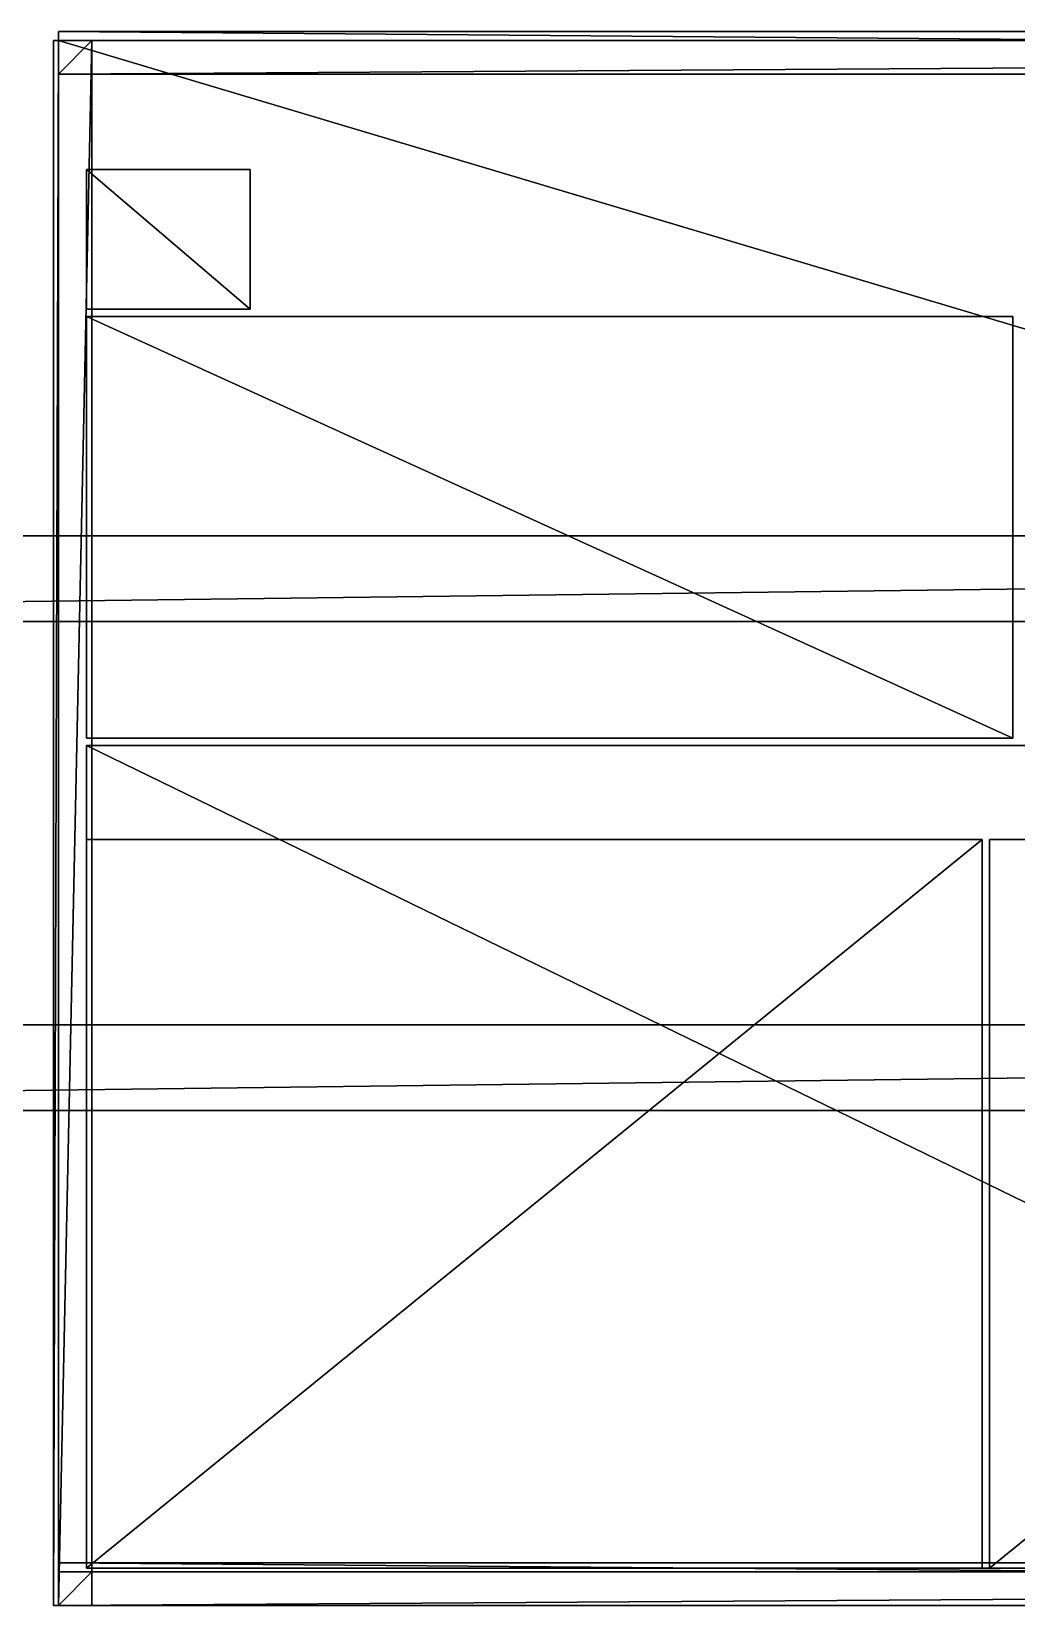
# Model space of a CAD drawing. Header units: millimetres. Extents: x -2700 to 8540, y -1280 to 1295.
# Drawn here: x -84 to 1528, y -1280 to 1295 of the extents above; entities that cross this region are included whole.
import ezdxf

# ---------------------------------------------------------------- set-up
doc = ezdxf.new("R2010")
doc.units = ezdxf.units.MM

msp = doc.modelspace()

# ---------------------------------------------------------------- linework, layer by layer
at = {"layer": 'CAD_75LAB'}
for points in [[(-40, 1225, 1250), (-40, 1295, 1180), (-40, 1225, 1180)], [(-40, 1225, 1250), (-40, 1295, 1250), (-40, 1295, 1180)], [(8540, 1295, 1180), (-40, 1295, 1180), (-40, 1295, 1250)], [(8540, 1295, 1250), (8540, 1295, 1180), (-40, 1295, 1250)], [(8540, 1225, 1180), (-40, 1225, 1180), (-40, 1295, 1180)], [(8540, 1295, 1180), (8540, 1225, 1180), (-40, 1295, 1180)], [(8540, 1225, 1250), (-40, 1295, 1250), (-40, 1225, 1250)], [(8540, 1295, 1250), (-40, 1295, 1250), (8540, 1225, 1250)], [(-48, -1280, 3720), (-48, 1280, 1180), (-48, -1280, 1180)], [(-48, -1280, 3720), (-48, 1280, 3720), (-48, 1280, 1180)], [(-40, 1280, 3720), (-40, 1280, 1180), (-48, 1280, 1180)], [(-40, 1280, 3720), (-48, 1280, 1180), (-48, 1280, 3720)], [(-40, 1280, 1180), (-48, -1280, 1180), (-48, 1280, 1180)], [(-40, 1280, 1180), (-40, -1280, 1180), (-48, -1280, 1180)], [(-40, 1280, 3720), (-48, 1280, 3720), (-48, -1280, 3720)], [(-40, 1280, 3720), (-48, -1280, 3720), (-40, -1280, 3720)], [(-40, -1280, 1180), (-40, 1280, 1090), (-40, -1280, 1090)], [(-40, -1280, 1180), (-40, 1280, 1180), (-40, 1280, 1090)], [(8540, 1280, 1090), (-40, 1280, 1090), (-40, 1280, 1180)], [(8540, 1280, 1180), (8540, 1280, 1090), (-40, 1280, 1180)], [(8540, -1280, 1090), (-40, -1280, 1090), (-40, 1280, 1090)], [(8540, 1280, 1090), (8540, -1280, 1090), (-40, 1280, 1090)], [(8540, -1280, 1180), (-40, 1280, 1180), (-40, -1280, 1180)], [(8540, 1280, 1180), (-40, 1280, 1180), (8540, -1280, 1180)], [(-40, 1280, 3720), (-40, 1280, 1180), (-40, 1225, 1180)], [(-40, 1225, 3720), (-40, 1280, 3720), (-40, 1225, 1180)], [(-40, 1280, 3720), (15, 1280, 1180), (-40, 1280, 1180)], [(15, 1280, 3720), (15, 1280, 1180), (-40, 1280, 3720)], [(15, 1280, 1180), (-40, 1225, 1180), (-40, 1280, 1180)], [(15, 1280, 1180), (15, 1225, 1180), (-40, 1225, 1180)], [(15, 1280, 3720), (-40, 1280, 3720), (-40, 1225, 3720)], [(15, 1280, 3720), (-40, 1225, 3720), (15, 1225, 3720)], [(-40, 1225, 3775), (-40, 1280, 3720), (-40, 1225, 3720)], [(-40, 1225, 3775), (-40, 1280, 3775), (-40, 1280, 3720)], [(8540, 1280, 3775), (8540, 1280, 3720), (-40, 1280, 3720)], [(8540, 1280, 3775), (-40, 1280, 3720), (-40, 1280, 3775)], [(8540, 1280, 3720), (-40, 1225, 3720), (-40, 1280, 3720)], [(8540, 1280, 3720), (8540, 1225, 3720), (-40, 1225, 3720)], [(8540, 1280, 3775), (-40, 1280, 3775), (-40, 1225, 3775)], [(8540, 1280, 3775), (-40, 1225, 3775), (8540, 1225, 3775)], [(-40, -1280, 3775), (-40, 1280, 3720), (-40, -1280, 3720)], [(-40, -1280, 3775), (-40, 1280, 3775), (-40, 1280, 3720)], [(15, 1280, 3775), (15, 1280, 3720), (-40, 1280, 3720)], [(15, 1280, 3775), (-40, 1280, 3720), (-40, 1280, 3775)], [(15, 1280, 3720), (-40, -1280, 3720), (-40, 1280, 3720)], [(15, 1280, 3720), (15, -1280, 3720), (-40, -1280, 3720)], [(15, 1280, 3775), (-40, 1280, 3775), (-40, -1280, 3775)], [(15, 1280, 3775), (-40, -1280, 3775), (15, -1280, 3775)], [(-40, -1280, 3720), (-40, -1280, 1180), (-40, 1280, 1180)], [(-40, -1280, 3720), (-40, 1280, 1180), (-40, 1280, 3720)], [(15, 1280, 3720), (15, 1225, 1180), (15, 1280, 1180)], [(15, 1225, 3720), (15, 1225, 1180), (15, 1280, 3720)], [(15, -1280, 3775), (15, -1280, 3720), (15, 1280, 3720)], [(15, -1280, 3775), (15, 1280, 3720), (15, 1280, 3775)], [(-40, 1225, 3720), (-40, 1225, 1180), (15, 1225, 1180)], [(15, 1225, 3720), (-40, 1225, 3720), (15, 1225, 1180)], [(8540, 1225, 3775), (-40, 1225, 3720), (8540, 1225, 3720)], [(8540, 1225, 3775), (-40, 1225, 3775), (-40, 1225, 3720)], [(8540, 1225, 1180), (-40, 1225, 1250), (-40, 1225, 1180)], [(8540, 1225, 1250), (-40, 1225, 1250), (8540, 1225, 1180)], [(6, 841, 1342), (6, 1069, 1183), (6, 841, 1183)], [(6, 841, 1342), (6, 1069, 1342), (6, 1069, 1183)], [(274, 1069, 1183), (6, 1069, 1183), (6, 1069, 1342)], [(274, 1069, 1342), (274, 1069, 1183), (6, 1069, 1342)], [(274, 841, 1183), (6, 841, 1183), (6, 1069, 1183)], [(274, 1069, 1183), (274, 841, 1183), (6, 1069, 1183)], [(274, 841, 1342), (6, 1069, 1342), (6, 841, 1342)], [(274, 1069, 1342), (6, 1069, 1342), (274, 841, 1342)], [(6, 841, 1507), (6, 1069, 1348), (6, 841, 1348)], [(6, 841, 1507), (6, 1069, 1507), (6, 1069, 1348)], [(274, 1069, 1348), (6, 1069, 1348), (6, 1069, 1507)], [(274, 1069, 1507), (274, 1069, 1348), (6, 1069, 1507)], [(274, 841, 1348), (6, 841, 1348), (6, 1069, 1348)], [(274, 1069, 1348), (274, 841, 1348), (6, 1069, 1348)], [(274, 841, 1507), (6, 1069, 1507), (6, 841, 1507)], [(274, 1069, 1507), (6, 1069, 1507), (274, 841, 1507)], [(6, 841, 1672), (6, 1069, 1513), (6, 841, 1513)], [(6, 841, 1672), (6, 1069, 1672), (6, 1069, 1513)], [(274, 1069, 1513), (6, 1069, 1513), (6, 1069, 1672)], [(274, 1069, 1672), (274, 1069, 1513), (6, 1069, 1672)], [(274, 841, 1513), (6, 841, 1513), (6, 1069, 1513)], [(274, 1069, 1513), (274, 841, 1513), (6, 1069, 1513)], [(274, 841, 1672), (6, 1069, 1672), (6, 841, 1672)], [(274, 1069, 1672), (6, 1069, 1672), (274, 841, 1672)], [(6, 841, 1837), (6, 1069, 1678), (6, 841, 1678)], [(6, 841, 1837), (6, 1069, 1837), (6, 1069, 1678)], [(274, 1069, 1678), (6, 1069, 1678), (6, 1069, 1837)], [(274, 1069, 1837), (274, 1069, 1678), (6, 1069, 1837)], [(274, 841, 1678), (6, 841, 1678), (6, 1069, 1678)], [(274, 1069, 1678), (274, 841, 1678), (6, 1069, 1678)], [(274, 841, 1837), (6, 1069, 1837), (6, 841, 1837)], [(274, 1069, 1837), (6, 1069, 1837), (274, 841, 1837)], [(6, 841, 2002), (6, 1069, 1843), (6, 841, 1843)], [(6, 841, 2002), (6, 1069, 2002), (6, 1069, 1843)], [(274, 1069, 1843), (6, 1069, 1843), (6, 1069, 2002)], [(274, 1069, 2002), (274, 1069, 1843), (6, 1069, 2002)], [(274, 841, 1843), (6, 841, 1843), (6, 1069, 1843)], [(274, 1069, 1843), (274, 841, 1843), (6, 1069, 1843)], [(274, 841, 2002), (6, 1069, 2002), (6, 841, 2002)], [(274, 1069, 2002), (6, 1069, 2002), (274, 841, 2002)], [(6, 841, 2167), (6, 1069, 2008), (6, 841, 2008)], [(6, 841, 2167), (6, 1069, 2167), (6, 1069, 2008)], [(274, 1069, 2008), (6, 1069, 2008), (6, 1069, 2167)], [(274, 1069, 2167), (274, 1069, 2008), (6, 1069, 2167)], [(274, 841, 2008), (6, 841, 2008), (6, 1069, 2008)], [(274, 1069, 2008), (274, 841, 2008), (6, 1069, 2008)], [(274, 841, 2167), (6, 1069, 2167), (6, 841, 2167)], [(274, 1069, 2167), (6, 1069, 2167), (274, 841, 2167)], [(6, 841, 2332), (6, 1069, 2173), (6, 841, 2173)], [(6, 841, 2332), (6, 1069, 2332), (6, 1069, 2173)], [(274, 1069, 2173), (6, 1069, 2173), (6, 1069, 2332)], [(274, 1069, 2332), (274, 1069, 2173), (6, 1069, 2332)], [(274, 841, 2173), (6, 841, 2173), (6, 1069, 2173)], [(274, 1069, 2173), (274, 841, 2173), (6, 1069, 2173)], [(274, 841, 2332), (6, 1069, 2332), (6, 841, 2332)], [(274, 1069, 2332), (6, 1069, 2332), (274, 841, 2332)], [(6, 841, 2497), (6, 1069, 2338), (6, 841, 2338)], [(6, 841, 2497), (6, 1069, 2497), (6, 1069, 2338)], [(274, 1069, 2338), (6, 1069, 2338), (6, 1069, 2497)], [(274, 1069, 2497), (274, 1069, 2338), (6, 1069, 2497)], [(274, 841, 2338), (6, 841, 2338), (6, 1069, 2338)], [(274, 1069, 2338), (274, 841, 2338), (6, 1069, 2338)], [(274, 841, 2497), (6, 1069, 2497), (6, 841, 2497)], [(274, 1069, 2497), (6, 1069, 2497), (274, 841, 2497)], [(6, 841, 2662), (6, 1069, 2503), (6, 841, 2503)], [(6, 841, 2662), (6, 1069, 2662), (6, 1069, 2503)], [(274, 1069, 2503), (6, 1069, 2503), (6, 1069, 2662)], [(274, 1069, 2662), (274, 1069, 2503), (6, 1069, 2662)], [(274, 841, 2503), (6, 841, 2503), (6, 1069, 2503)], [(274, 1069, 2503), (274, 841, 2503), (6, 1069, 2503)], [(274, 841, 2662), (6, 1069, 2662), (6, 841, 2662)], [(274, 1069, 2662), (6, 1069, 2662), (274, 841, 2662)], [(6, 841, 2827), (6, 1069, 2668), (6, 841, 2668)], [(6, 841, 2827), (6, 1069, 2827), (6, 1069, 2668)], [(274, 1069, 2668), (6, 1069, 2668), (6, 1069, 2827)], [(274, 1069, 2827), (274, 1069, 2668), (6, 1069, 2827)], [(274, 841, 2668), (6, 841, 2668), (6, 1069, 2668)], [(274, 1069, 2668), (274, 841, 2668), (6, 1069, 2668)], [(274, 841, 2827), (6, 1069, 2827), (6, 841, 2827)], [(274, 1069, 2827), (6, 1069, 2827), (274, 841, 2827)], [(274, 841, 1342), (274, 841, 1183), (274, 1069, 1183)], [(274, 841, 1342), (274, 1069, 1183), (274, 1069, 1342)], [(274, 841, 1507), (274, 841, 1348), (274, 1069, 1348)], [(274, 841, 1507), (274, 1069, 1348), (274, 1069, 1507)], [(274, 841, 1672), (274, 841, 1513), (274, 1069, 1513)], [(274, 841, 1672), (274, 1069, 1513), (274, 1069, 1672)], [(274, 841, 1837), (274, 841, 1678), (274, 1069, 1678)], [(274, 841, 1837), (274, 1069, 1678), (274, 1069, 1837)], [(274, 841, 2002), (274, 841, 1843), (274, 1069, 1843)], [(274, 841, 2002), (274, 1069, 1843), (274, 1069, 2002)], [(274, 841, 2167), (274, 841, 2008), (274, 1069, 2008)], [(274, 841, 2167), (274, 1069, 2008), (274, 1069, 2167)], [(274, 841, 2332), (274, 841, 2173), (274, 1069, 2173)], [(274, 841, 2332), (274, 1069, 2173), (274, 1069, 2332)], [(274, 841, 2497), (274, 841, 2338), (274, 1069, 2338)], [(274, 841, 2497), (274, 1069, 2338), (274, 1069, 2497)], [(274, 841, 2662), (274, 841, 2503), (274, 1069, 2503)], [(274, 841, 2662), (274, 1069, 2503), (274, 1069, 2662)], [(274, 841, 2827), (274, 841, 2668), (274, 1069, 2668)], [(274, 841, 2827), (274, 1069, 2668), (274, 1069, 2827)], [(274, 841, 1183), (6, 841, 1342), (6, 841, 1183)], [(274, 841, 1342), (6, 841, 1342), (274, 841, 1183)], [(274, 841, 1348), (6, 841, 1507), (6, 841, 1348)], [(274, 841, 1507), (6, 841, 1507), (274, 841, 1348)], [(274, 841, 1513), (6, 841, 1672), (6, 841, 1513)], [(274, 841, 1672), (6, 841, 1672), (274, 841, 1513)], [(274, 841, 1678), (6, 841, 1837), (6, 841, 1678)], [(274, 841, 1837), (6, 841, 1837), (274, 841, 1678)], [(274, 841, 1843), (6, 841, 2002), (6, 841, 1843)], [(274, 841, 2002), (6, 841, 2002), (274, 841, 1843)], [(274, 841, 2008), (6, 841, 2167), (6, 841, 2008)], [(274, 841, 2167), (6, 841, 2167), (274, 841, 2008)], [(274, 841, 2173), (6, 841, 2332), (6, 841, 2173)], [(274, 841, 2332), (6, 841, 2332), (274, 841, 2173)], [(274, 841, 2338), (6, 841, 2497), (6, 841, 2338)], [(274, 841, 2497), (6, 841, 2497), (274, 841, 2338)], [(274, 841, 2503), (6, 841, 2662), (6, 841, 2503)], [(274, 841, 2662), (6, 841, 2662), (274, 841, 2503)], [(274, 841, 2668), (6, 841, 2827), (6, 841, 2668)], [(274, 841, 2827), (6, 841, 2827), (274, 841, 2668)], [(6, 139, 1183), (6, 829, 1587), (6, 829, 1183)], [(6, 139, 1587), (6, 829, 1587), (6, 139, 1183)], [(1522, 829, 1587), (1522, 829, 1183), (6, 829, 1183)], [(1522, 829, 1587), (6, 829, 1183), (6, 829, 1587)], [(1522, 139, 1183), (6, 139, 1183), (6, 829, 1183)], [(1522, 829, 1183), (1522, 139, 1183), (6, 829, 1183)], [(1522, 139, 1587), (6, 829, 1587), (6, 139, 1587)], [(1522, 829, 1587), (6, 829, 1587), (1522, 139, 1587)], [(6, 139, 1593), (6, 829, 1997), (6, 829, 1593)], [(6, 139, 1997), (6, 829, 1997), (6, 139, 1593)], [(1522, 829, 1997), (1522, 829, 1593), (6, 829, 1593)], [(1522, 829, 1997), (6, 829, 1593), (6, 829, 1997)], [(1522, 139, 1593), (6, 139, 1593), (6, 829, 1593)], [(1522, 829, 1593), (1522, 139, 1593), (6, 829, 1593)], [(1522, 139, 1997), (6, 829, 1997), (6, 139, 1997)], [(1522, 829, 1997), (6, 829, 1997), (1522, 139, 1997)], [(6, 139, 2003), (6, 829, 2407), (6, 829, 2003)], [(6, 139, 2407), (6, 829, 2407), (6, 139, 2003)], [(1522, 829, 2407), (1522, 829, 2003), (6, 829, 2003)], [(1522, 829, 2407), (6, 829, 2003), (6, 829, 2407)], [(1522, 139, 2003), (6, 139, 2003), (6, 829, 2003)], [(1522, 829, 2003), (1522, 139, 2003), (6, 829, 2003)], [(1522, 139, 2407), (6, 829, 2407), (6, 139, 2407)], [(1522, 829, 2407), (6, 829, 2407), (1522, 139, 2407)], [(6, 139, 2413), (6, 829, 2817), (6, 829, 2413)], [(6, 139, 2817), (6, 829, 2817), (6, 139, 2413)], [(1522, 829, 2817), (1522, 829, 2413), (6, 829, 2413)], [(1522, 829, 2817), (6, 829, 2413), (6, 829, 2817)], [(1522, 139, 2413), (6, 139, 2413), (6, 829, 2413)], [(1522, 829, 2413), (1522, 139, 2413), (6, 829, 2413)], [(1522, 139, 2817), (6, 829, 2817), (6, 139, 2817)], [(1522, 829, 2817), (6, 829, 2817), (1522, 139, 2817)], [(6, 139, 2823), (6, 829, 3227), (6, 829, 2823)], [(6, 139, 3227), (6, 829, 3227), (6, 139, 2823)], [(1522, 829, 3227), (1522, 829, 2823), (6, 829, 2823)], [(1522, 829, 3227), (6, 829, 2823), (6, 829, 3227)], [(1522, 139, 2823), (6, 139, 2823), (6, 829, 2823)], [(1522, 829, 2823), (1522, 139, 2823), (6, 829, 2823)], [(1522, 139, 3227), (6, 829, 3227), (6, 139, 3227)], [(1522, 829, 3227), (6, 829, 3227), (1522, 139, 3227)], [(6, 139, 3233), (6, 829, 3637), (6, 829, 3233)], [(6, 139, 3637), (6, 829, 3637), (6, 139, 3233)], [(1522, 829, 3637), (1522, 829, 3233), (6, 829, 3233)], [(1522, 829, 3637), (6, 829, 3233), (6, 829, 3637)], [(1522, 139, 3233), (6, 139, 3233), (6, 829, 3233)], [(1522, 829, 3233), (1522, 139, 3233), (6, 829, 3233)], [(1522, 139, 3637), (6, 829, 3637), (6, 139, 3637)], [(1522, 829, 3637), (6, 829, 3637), (1522, 139, 3637)], [(1522, 139, 1183), (1522, 829, 1183), (1522, 829, 1587)], [(1522, 139, 1587), (1522, 139, 1183), (1522, 829, 1587)], [(1522, 139, 1593), (1522, 829, 1593), (1522, 829, 1997)], [(1522, 139, 1997), (1522, 139, 1593), (1522, 829, 1997)], [(1522, 139, 2003), (1522, 829, 2003), (1522, 829, 2407)], [(1522, 139, 2407), (1522, 139, 2003), (1522, 829, 2407)], [(1522, 139, 2413), (1522, 829, 2413), (1522, 829, 2817)], [(1522, 139, 2817), (1522, 139, 2413), (1522, 829, 2817)], [(1522, 139, 2823), (1522, 829, 2823), (1522, 829, 3227)], [(1522, 139, 3227), (1522, 139, 2823), (1522, 829, 3227)], [(1522, 139, 3233), (1522, 829, 3233), (1522, 829, 3637)], [(1522, 139, 3637), (1522, 139, 3233), (1522, 829, 3637)], [(8460, 470, 840), (-2700, 470, 840), (-2700, 470, 1090)], [(8460, 470, 1090), (8460, 470, 840), (-2700, 470, 1090)], [(8460, 470, 840), (-2700, 330, 840), (-2700, 470, 840)], [(8460, 470, 840), (8460, 330, 840), (-2700, 330, 840)], [(8460, 470, 1090), (-2700, 470, 1090), (-2700, 330, 1090)], [(8460, 470, 1090), (-2700, 330, 1090), (8460, 330, 1090)], [(8460, 330, 840), (-2700, 330, 1090), (-2700, 330, 840)], [(8460, 330, 1090), (-2700, 330, 1090), (8460, 330, 840)], [(1522, 139, 1587), (6, 139, 1183), (1522, 139, 1183)], [(1522, 139, 1587), (6, 139, 1587), (6, 139, 1183)], [(1522, 139, 1997), (6, 139, 1593), (1522, 139, 1593)], [(1522, 139, 1997), (6, 139, 1997), (6, 139, 1593)], [(1522, 139, 2407), (6, 139, 2003), (1522, 139, 2003)], [(1522, 139, 2407), (6, 139, 2407), (6, 139, 2003)], [(1522, 139, 2817), (6, 139, 2413), (1522, 139, 2413)], [(1522, 139, 2817), (6, 139, 2817), (6, 139, 2413)], [(1522, 139, 3227), (6, 139, 2823), (1522, 139, 2823)], [(1522, 139, 3227), (6, 139, 3227), (6, 139, 2823)], [(1522, 139, 3637), (6, 139, 3233), (1522, 139, 3233)], [(1522, 139, 3637), (6, 139, 3637), (6, 139, 3233)], [(6, -1219, 1724), (6, 127, 1183), (6, -1219, 1183)], [(6, -1219, 1724), (6, 127, 1724), (6, 127, 1183)], [(2772, 127, 1724), (2772, 127, 1183), (6, 127, 1183)], [(2772, 127, 1724), (6, 127, 1183), (6, 127, 1724)], [(2772, -1219, 1183), (6, -1219, 1183), (6, 127, 1183)], [(2772, 127, 1183), (2772, -1219, 1183), (6, 127, 1183)], [(2772, -1219, 1724), (6, 127, 1724), (6, -1219, 1724)], [(2772, 127, 1724), (6, 127, 1724), (2772, -1219, 1724)], [(6, -1219, 2271), (6, 127, 1730), (6, -1219, 1730)], [(6, -1219, 2271), (6, 127, 2271), (6, 127, 1730)], [(2772, 127, 2271), (2772, 127, 1730), (6, 127, 1730)], [(2772, 127, 2271), (6, 127, 1730), (6, 127, 2271)], [(2772, -1219, 1730), (6, -1219, 1730), (6, 127, 1730)], [(2772, 127, 1730), (2772, -1219, 1730), (6, 127, 1730)], [(2772, -1219, 2271), (6, 127, 2271), (6, -1219, 2271)], [(2772, 127, 2271), (6, 127, 2271), (2772, -1219, 2271)], [(6, -1219, 2818), (6, 127, 2277), (6, -1219, 2277)], [(6, -1219, 2818), (6, 127, 2818), (6, 127, 2277)], [(2772, 127, 2818), (2772, 127, 2277), (6, 127, 2277)], [(2772, 127, 2818), (6, 127, 2277), (6, 127, 2818)], [(2772, -1219, 2277), (6, -1219, 2277), (6, 127, 2277)], [(2772, 127, 2277), (2772, -1219, 2277), (6, 127, 2277)], [(2772, -1219, 2818), (6, 127, 2818), (6, -1219, 2818)], [(2772, 127, 2818), (6, 127, 2818), (2772, -1219, 2818)], [(6, -1219, 3365), (6, 127, 2824), (6, -1219, 2824)], [(6, -1219, 3365), (6, 127, 3365), (6, 127, 2824)], [(2772, 127, 3365), (2772, 127, 2824), (6, 127, 2824)], [(2772, 127, 3365), (6, 127, 2824), (6, 127, 3365)], [(2772, -1219, 2824), (6, -1219, 2824), (6, 127, 2824)], [(2772, 127, 2824), (2772, -1219, 2824), (6, 127, 2824)], [(2772, -1219, 3365), (6, 127, 3365), (6, -1219, 3365)], [(2772, 127, 3365), (6, 127, 3365), (2772, -1219, 3365)], [(6, -1219, 3643), (6, -27, 3371), (6, -1219, 3371)], [(6, -1219, 3643), (6, -27, 3643), (6, -27, 3371)], [(1472, -27, 3643), (1472, -27, 3371), (6, -27, 3371)], [(1472, -27, 3643), (6, -27, 3371), (6, -27, 3643)], [(1472, -27, 3371), (6, -1219, 3371), (6, -27, 3371)], [(1472, -27, 3371), (1472, -1219, 3371), (6, -1219, 3371)], [(1472, -27, 3643), (6, -27, 3643), (6, -1219, 3643)], [(1472, -27, 3643), (6, -1219, 3643), (1472, -1219, 3643)], [(1472, -1219, 3643), (1472, -1219, 3371), (1472, -27, 3371)], [(1472, -1219, 3643), (1472, -27, 3371), (1472, -27, 3643)], [(1484, -1219, 3643), (1484, -27, 3371), (1484, -1219, 3371)], [(1484, -1219, 3643), (1484, -27, 3643), (1484, -27, 3371)], [(2950, -27, 3643), (2950, -27, 3371), (1484, -27, 3371)], [(2950, -27, 3643), (1484, -27, 3371), (1484, -27, 3643)], [(2950, -27, 3371), (1484, -1219, 3371), (1484, -27, 3371)], [(2950, -27, 3371), (2950, -1219, 3371), (1484, -1219, 3371)], [(2950, -27, 3643), (1484, -27, 3643), (1484, -1219, 3643)], [(2950, -27, 3643), (1484, -1219, 3643), (2950, -1219, 3643)], [(8460, -330, 840), (-2700, -330, 840), (-2700, -330, 1090)], [(8460, -330, 1090), (8460, -330, 840), (-2700, -330, 1090)], [(8460, -330, 840), (-2700, -470, 840), (-2700, -330, 840)], [(8460, -330, 840), (8460, -470, 840), (-2700, -470, 840)], [(8460, -330, 1090), (-2700, -330, 1090), (-2700, -470, 1090)], [(8460, -330, 1090), (-2700, -470, 1090), (8460, -470, 1090)], [(8460, -470, 840), (-2700, -470, 1090), (-2700, -470, 840)], [(8460, -470, 1090), (-2700, -470, 1090), (8460, -470, 840)], [(-40, -1280, 1250), (-40, -1210, 1180), (-40, -1280, 1180)], [(-40, -1280, 1250), (-40, -1210, 1250), (-40, -1210, 1180)], [(8540, -1210, 1180), (-40, -1210, 1180), (-40, -1210, 1250)], [(8540, -1210, 1250), (8540, -1210, 1180), (-40, -1210, 1250)], [(8540, -1280, 1180), (-40, -1280, 1180), (-40, -1210, 1180)], [(8540, -1210, 1180), (8540, -1280, 1180), (-40, -1210, 1180)], [(8540, -1280, 1250), (-40, -1210, 1250), (-40, -1280, 1250)], [(8540, -1210, 1250), (-40, -1210, 1250), (8540, -1280, 1250)], [(-40, -1225, 3720), (-40, -1225, 1180), (-40, -1280, 1180)], [(-40, -1280, 3720), (-40, -1225, 3720), (-40, -1280, 1180)], [(-40, -1225, 3720), (15, -1225, 1180), (-40, -1225, 1180)], [(15, -1225, 3720), (15, -1225, 1180), (-40, -1225, 3720)], [(15, -1225, 1180), (-40, -1280, 1180), (-40, -1225, 1180)], [(15, -1225, 1180), (15, -1280, 1180), (-40, -1280, 1180)], [(15, -1225, 3720), (-40, -1225, 3720), (-40, -1280, 3720)], [(15, -1225, 3720), (-40, -1280, 3720), (15, -1280, 3720)], [(-40, -1280, 3775), (-40, -1225, 3720), (-40, -1280, 3720)], [(-40, -1280, 3775), (-40, -1225, 3775), (-40, -1225, 3720)], [(8540, -1225, 3775), (8540, -1225, 3720), (-40, -1225, 3720)], [(8540, -1225, 3775), (-40, -1225, 3720), (-40, -1225, 3775)], [(8540, -1225, 3720), (-40, -1280, 3720), (-40, -1225, 3720)], [(8540, -1225, 3720), (8540, -1280, 3720), (-40, -1280, 3720)], [(8540, -1225, 3775), (-40, -1225, 3775), (-40, -1280, 3775)], [(8540, -1225, 3775), (-40, -1280, 3775), (8540, -1280, 3775)], [(2772, -1219, 1724), (6, -1219, 1183), (2772, -1219, 1183)], [(2772, -1219, 1724), (6, -1219, 1724), (6, -1219, 1183)], [(2772, -1219, 2271), (6, -1219, 1730), (2772, -1219, 1730)], [(2772, -1219, 2271), (6, -1219, 2271), (6, -1219, 1730)], [(2772, -1219, 2818), (6, -1219, 2277), (2772, -1219, 2277)], [(2772, -1219, 2818), (6, -1219, 2818), (6, -1219, 2277)], [(2772, -1219, 3365), (6, -1219, 2824), (2772, -1219, 2824)], [(2772, -1219, 3365), (6, -1219, 3365), (6, -1219, 2824)], [(1472, -1219, 3643), (6, -1219, 3371), (1472, -1219, 3371)], [(1472, -1219, 3643), (6, -1219, 3643), (6, -1219, 3371)], [(15, -1225, 3720), (15, -1280, 1180), (15, -1225, 1180)], [(15, -1280, 3720), (15, -1280, 1180), (15, -1225, 3720)], [(2950, -1219, 3643), (1484, -1219, 3371), (2950, -1219, 3371)], [(2950, -1219, 3643), (1484, -1219, 3643), (1484, -1219, 3371)], [(-40, -1280, 3720), (-48, -1280, 1180), (-40, -1280, 1180)], [(-40, -1280, 3720), (-48, -1280, 3720), (-48, -1280, 1180)], [(8540, -1280, 1090), (-40, -1280, 1180), (-40, -1280, 1090)], [(8540, -1280, 1180), (-40, -1280, 1180), (8540, -1280, 1090)], [(-40, -1280, 3720), (-40, -1280, 1180), (15, -1280, 1180)], [(15, -1280, 3720), (-40, -1280, 3720), (15, -1280, 1180)], [(8540, -1280, 3775), (-40, -1280, 3720), (8540, -1280, 3720)], [(8540, -1280, 3775), (-40, -1280, 3775), (-40, -1280, 3720)], [(8540, -1280, 1180), (-40, -1280, 1250), (-40, -1280, 1180)], [(8540, -1280, 1250), (-40, -1280, 1250), (8540, -1280, 1180)], [(15, -1280, 3775), (-40, -1280, 3720), (15, -1280, 3720)], [(15, -1280, 3775), (-40, -1280, 3775), (-40, -1280, 3720)]]:
    msp.add_3dface(points, dxfattribs=at)

doc.saveas('drawing.dxf')
